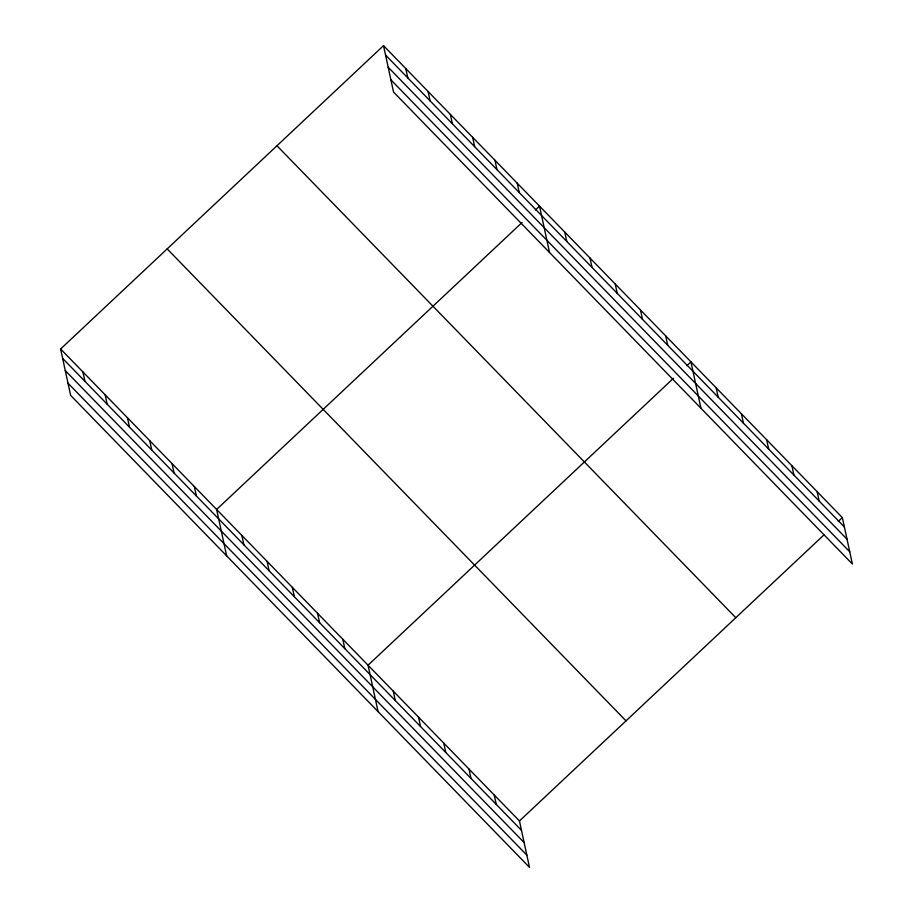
<?xml version="1.0" encoding="UTF-8"?>
<svg xmlns="http://www.w3.org/2000/svg" width="913" height="913" viewBox="0 0 913 913"><rect width="100%" height="100%" fill="white"/><g stroke="black" fill="none" stroke-linecap="round" stroke-linejoin="round"><path stroke-width="1.37" d="M60.612 348.994L519.463 820.958L529.483 867.35L70.643 395.386L60.612 348.994L383.517 45.65L842.357 517.614L852.388 564.006L393.537 92.042L383.517 45.65M522.099 222.475L216.621 509.465L226.652 555.857M535.417 209.967L539.526 206.121L549.546 252.513M673.52 378.233L368.042 665.212L378.073 711.604M686.838 365.714L690.947 361.868L700.967 408.259M519.463 820.958L823.914 534.938M838.26 521.46L842.357 517.614M385.537 55.031L844.388 526.995M388.185 67.242L847.036 539.206M390.901 79.83L849.752 551.794M276.959 145.749L735.81 617.713M167.17 248.895L626.021 720.859M62.632 358.387L521.483 830.351M65.28 370.598L524.13 842.562M67.996 383.175L526.847 855.139M817.124 491.651L819.155 501.043M791.891 465.698L793.922 475.08M766.646 439.735L768.678 449.128M741.413 413.783L743.444 423.164M716.18 387.82L718.211 397.212M665.703 335.904L667.734 345.297M640.47 309.952L642.501 319.333M615.236 283.989L617.256 293.381M589.992 258.037L592.023 267.418M564.759 232.073L566.79 241.466M517.237 183.193L519.257 192.575M494.949 160.266L496.98 169.658M472.66 137.349L474.692 146.731M450.371 114.422L452.403 123.803M428.083 91.494L430.114 100.887M405.794 68.578L407.826 77.959M494.218 795.006L496.25 804.387M468.985 769.043L471.017 778.435M443.752 743.091L445.772 752.472M418.508 717.127L420.539 726.508M393.275 691.175L395.306 700.556M342.797 639.248L344.829 648.641M317.564 613.296L319.596 622.677M292.331 587.333L294.351 596.725M267.087 561.381L269.118 570.762M241.854 535.417L243.885 544.81M194.332 486.538L196.363 495.93M172.043 463.621L174.075 473.002M149.755 440.694L151.786 450.075M127.466 417.766L129.498 427.158M105.178 394.85L107.209 404.231M82.9 371.922L84.92 381.303"/></g></svg>
